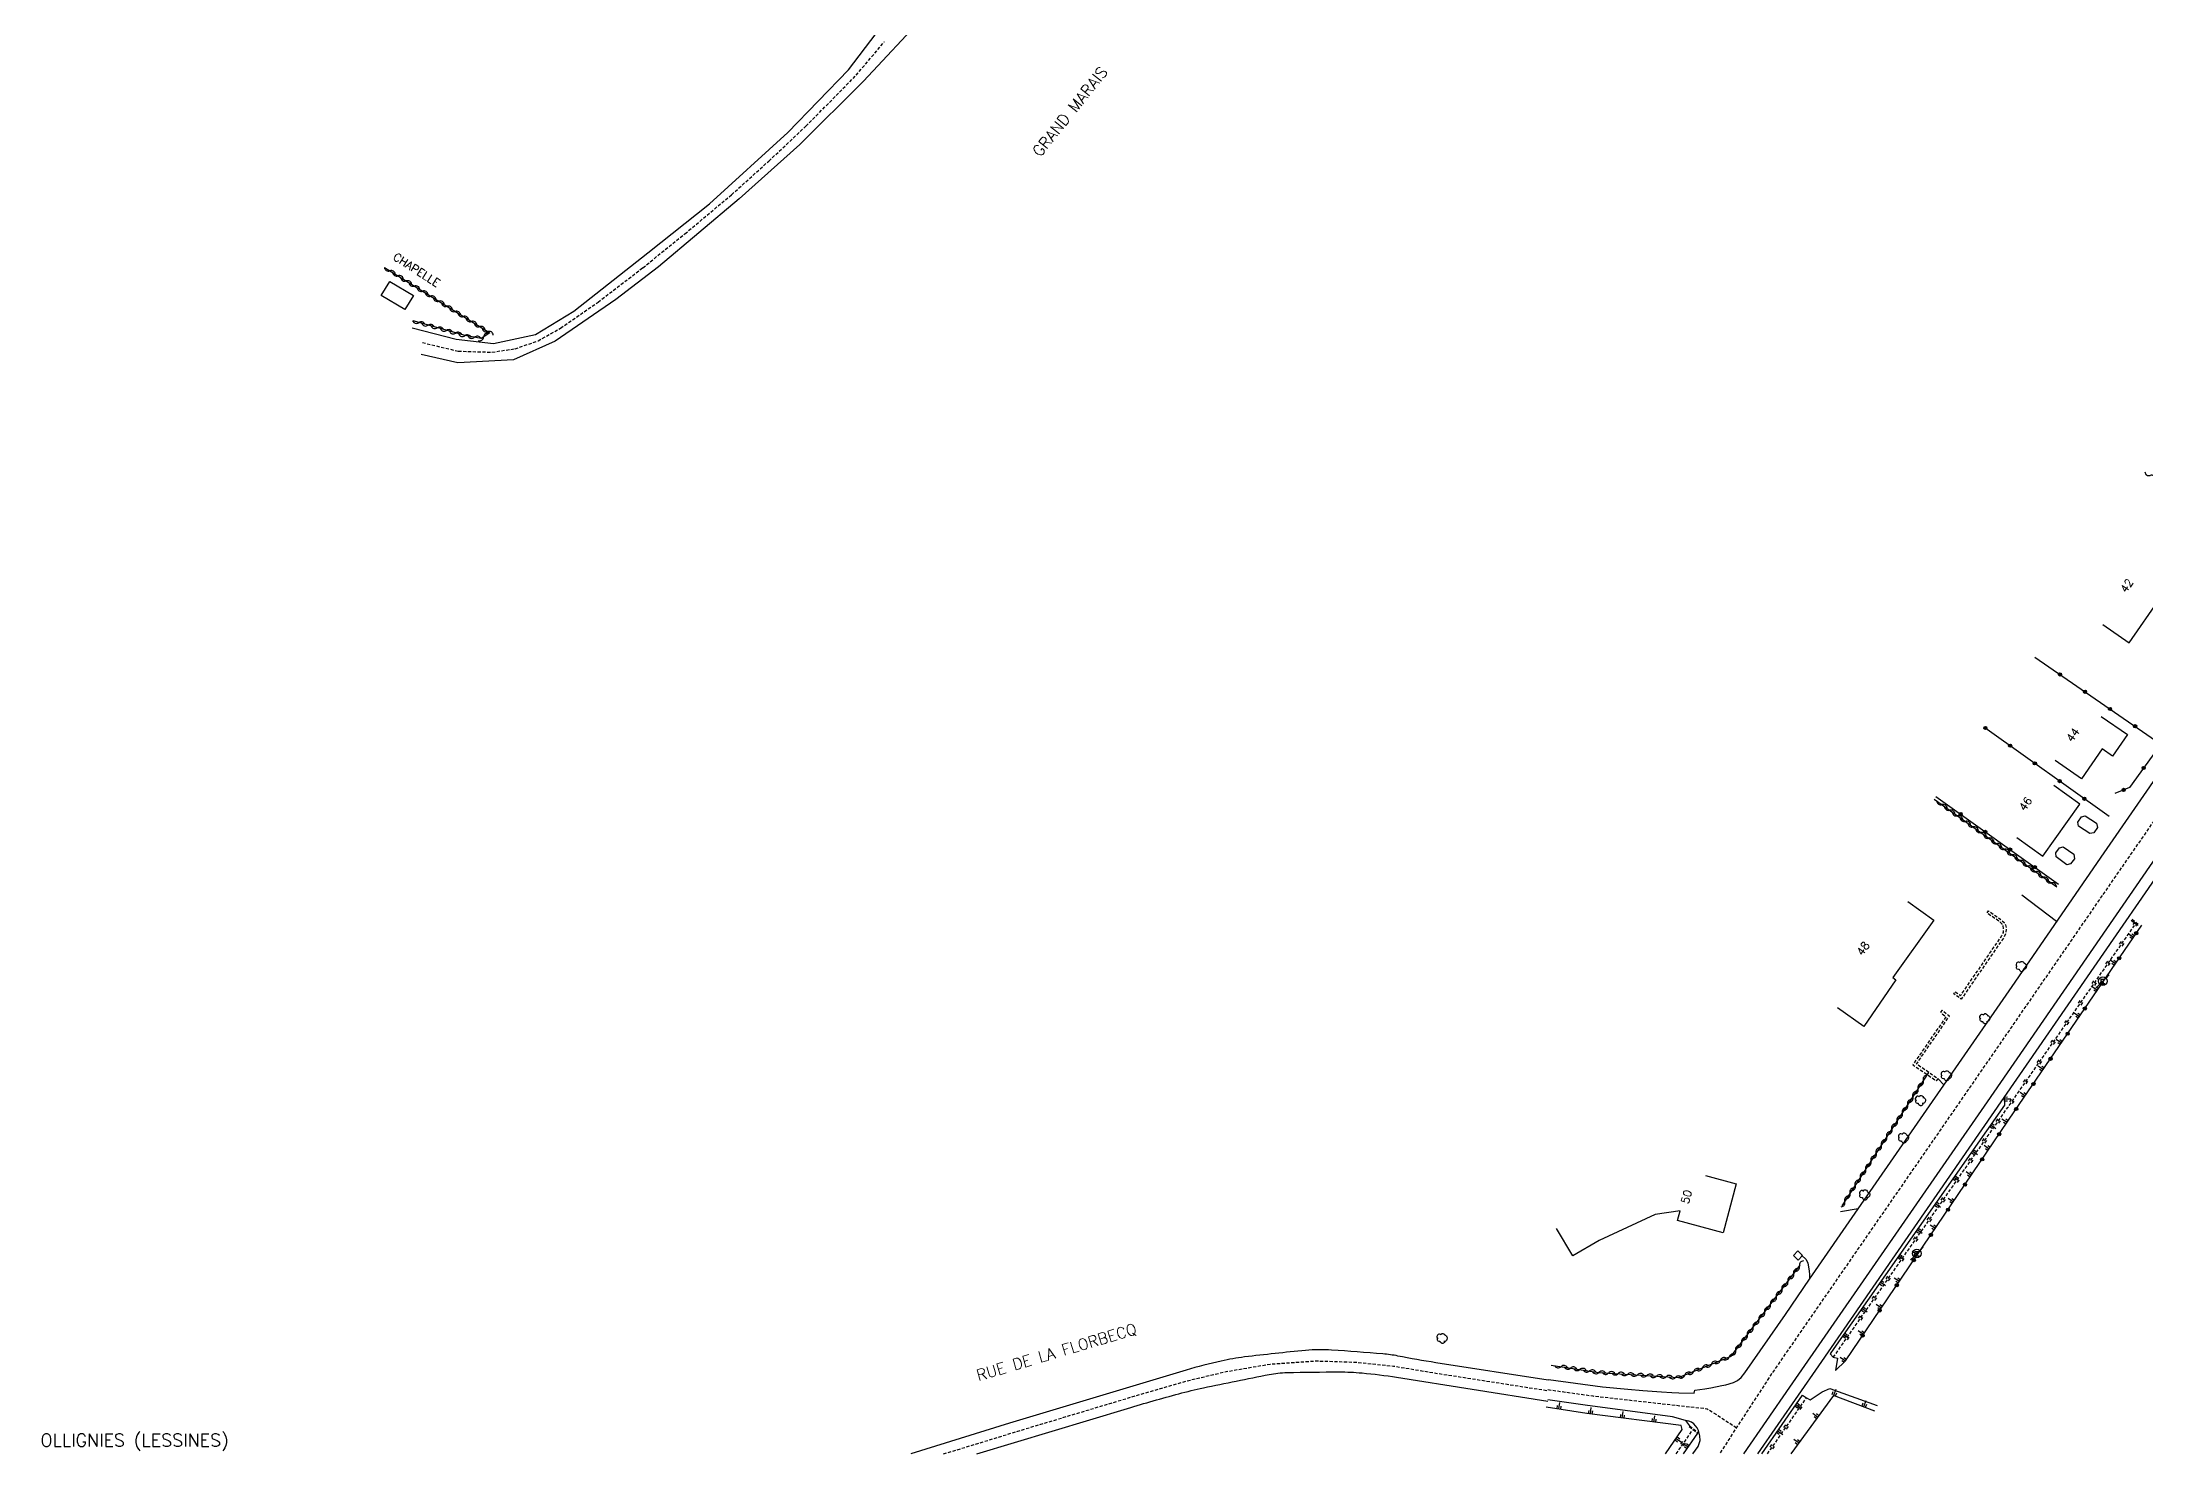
# Model space of a CAD drawing. Header units: millimetres. Extents: x 113000 to 114000, y 153000 to 154000.
# Drawn here: x 113005.5 to 113334.1, y 153000 to 153220.5 of the extents above; entities that cross this region are included whole.
import ezdxf
from ezdxf.enums import TextEntityAlignment as Align

# ---------------------------------------------------------------- set-up
doc = ezdxf.new("R2010")
doc.units = ezdxf.units.MM
doc.linetypes.add('DASHED', pattern=[0.75, 0.5, -0.25])
doc.layers.get('0').update_dxf_attribs({"linetype": 'CONTINUOUS'})
for name, color, linetype in [('W0001', 6, 'DASHED'), ('W0008', 7, 'CONTINUOUS'), ('W0100', 7, 'CONTINUOUS'), ('W0112', 1, 'DASHED'), ('W0211', 2, 'CONTINUOUS'), ('W0220', 5, 'DASHED'), ('W0300', 7, 'CONTINUOUS'), ('W0310', 3, 'CONTINUOUS'), ('W0322', 7, 'CONTINUOUS'), ('W0471', 7, 'CONTINUOUS'), ('W0980', 7, 'CONTINUOUS'), ('W0984', 7, 'CONTINUOUS'), ('W0989', 7, 'CONTINUOUS'), ('W0991', 7, 'CONTINUOUS')]:
    doc.layers.add(name, color=color, linetype=linetype)
doc.styles.get("Standard").update_dxf_attribs({"font": 'romans.shx', "width": 0.85})

# ---------------------------------------------------------------- blocks, each defined once
blk = doc.blocks.new('T300')
for p, q in [((-0.8, 0.51), (-0.86, 0.34)), ((-0.86, 0.34), (-0.86, 0.17)), ((-0.86, 0.17), (-0.74, 0.06)), ((-0.69, 0.63), (-0.8, 0.51)), ((-0.8, -0.06), (-0.74, 0.06)), ((-0.74, 0.06), (-0.69, 0.11)), ((-0.57, 0.69), (-0.69, 0.63)), ((-0.46, 0.69), (-0.57, 0.69)), ((-0.29, 0.63), (-0.46, 0.69)), ((-0.29, 0.63), (-0.17, 0.74)), ((-0.23, 0.57), (-0.29, 0.63)), ((-0.17, 0.74), (-0.06, 0.8)), ((-0.06, 0.8), (0.06, 0.8)), ((0.06, 0.8), (0.23, 0.74)), ((0.23, 0.74), (0.34, 0.63)), ((0.34, 0.63), (0.4, 0.51)), ((0.46, 0.46), (0.34, 0.46)), ((0.4, 0.51), (0.4, 0.46)), ((0.57, 0.4), (0.46, 0.46)), ((0.57, 0.4), (0.69, 0.29)), ((0.69, 0.29), (0.74, 0.17)), ((0.74, 0.06), (0.69, -0.17)), ((0.74, 0.17), (0.74, 0.06)), ((-0.8, -0.17), (-0.8, -0.06)), ((-0.8, -0.23), (-0.8, -0.17)), ((-0.74, -0.34), (-0.8, -0.23)), ((-0.69, -0.4), (-0.74, -0.34)), ((-0.51, -0.46), (-0.69, -0.4)), ((-0.4, -0.46), (-0.51, -0.46)), ((-0.4, -0.46), (-0.34, -0.46)), ((-0.34, -0.46), (-0.34, -0.4)), ((-0.34, -0.51), (-0.34, -0.46)), ((-0.29, -0.63), (-0.34, -0.51)), ((-0.17, -0.74), (-0.29, -0.63)), ((-0.06, -0.8), (-0.17, -0.74)), ((0.06, -0.8), (-0.06, -0.8)), ((0.17, -0.74), (0.06, -0.8)), ((0.23, -0.69), (0.17, -0.74)), ((0.29, -0.46), (0.23, -0.46)), ((0.29, -0.63), (0.23, -0.69)), ((0.46, -0.4), (0.29, -0.46)), ((0.34, -0.51), (0.29, -0.63)), ((0.34, -0.51), (0.34, -0.46)), ((0.57, -0.34), (0.46, -0.4)), ((0.63, -0.29), (0.57, -0.34)), ((0.69, -0.17), (0.63, -0.29))]:
    blk.add_line(p, q)
blk = doc.blocks.new('T471')
for p, q in [((-0.333334, 0.333334), (-0.333334, -0.333334)), ((-0.333334, 0.333334), (0.333334, 0.333334)), ((-0.333334, 0), (0, 0)), ((0.500001, 0.500001), (1.000002, 1.000002)), ((-0.500001, -0.500001), (-1.000002, -1.000002)), ((-0.333334, -0.333334), (0.333334, -0.333334))]:
    blk.add_line(p, q)
blk.add_ellipse((0, 0), major_axis=(0.471405, 0.471405), ratio=1, start_param=5.4977871438, end_param=11.780972451)
blk = doc.blocks.new('t112o')
at = {"color": 0, "linetype": 'Continuous'}
for p, q in [((-0.5, 0.5), (0.5, 0.5)), ((-0.5, -0.5), (-0.5, 0.5)), ((0.5, 0.5), (0.5, -0.5)), ((0.5, -0.5), (-0.5, -0.5))]:
    blk.add_line(p, q, dxfattribs=at)
blk = doc.blocks.new('t211o')
at = {"color": 0, "linetype": 'Continuous'}
for p, q in [((-0.29, 0.5), (-0.29, 0)), ((0, 1), (0, 0)), ((0.29, 0.5), (0.29, 0))]:
    blk.add_line(p, q, dxfattribs=at)
blk = doc.blocks.new('t310o')
at = {"color": 0, "linetype": 'Continuous'}
for centre, start, end in [((-0.5, 0.38), 216.8699, 323.1304), ((0.5, -0.37), 36.8699, 143.1303)]:
    blk.add_arc(centre, 0.625, start, end, dxfattribs=at)
blk = doc.blocks.new('t220o')
at = {"color": 0, "linetype": 'Continuous'}
for p, q in [((-0.25, 0.25), (0.25, 0.25)), ((-0.25, -0.25), (0.25, -0.25))]:
    blk.add_line(p, q, dxfattribs=at)
blk = doc.blocks.new('t322o')
at = {"color": 0, "linetype": 'Continuous'}
for radius in [0.25, 0.15]:
    blk.add_circle((0, 0), radius, dxfattribs=at)

msp = doc.modelspace()

# ---------------------------------------------------------------- linework, layer by layer
at = {"layer": 'W0001', "flags": 128}
for points in [[(113618.87, 153561.15), (113594.7, 153516.42), (113591.37, 153511.63), (113572.61, 153476.88), (113549.03, 153433.19), (113545.68, 153428.15), (113536.58, 153411.27), (113530.32, 153399.66), (113520.49, 153381.56), (113509.95, 153362.03), (113507.28, 153357.13), (113499.91, 153343.52), (113494.87, 153334.8), (113493.81, 153333.01), (113492.44, 153330.7), (113490.63, 153327.67), (113488.73, 153324.52), (113487.34, 153322.26), (113483.67, 153316.24), (113479.93, 153310.12), (113478.8, 153308.29), (113478.01, 153307.02), (113474.29, 153301.1), (113470.64, 153295.34), (113468.54, 153292.05), (113466.66, 153289.15), (113464.33, 153285.62), (113461.97, 153282.07), (113459.46, 153278.34), (113455.5, 153272.5), (113453.78, 153269.99), (113445.09, 153257.44), (113427.1, 153231.4), (113405.22, 153199.74), (113368.7, 153146.86), (113330.69, 153092.22), (113306.38, 153057), (113275.52, 153012.41), (113267.44, 153000)], [(113146.27, 153000), (113158.75, 153003.82), (113174.88, 153008.67), (113184.56, 153011.48), (113190.39, 153012.86), (113197.27, 153014.03), (113204.46, 153014.53), (113210.78, 153014.33), (113216.56, 153013.72), (113223.18, 153012.62), (113240.67, 153009.89)], [(113240.67, 153010.04), (113247.68, 153009.06), (113259.3, 153007.75), (113265.56, 153007.06), (113270.11, 153004.1)]]:
    msp.add_lwpolyline(points, dxfattribs=at)
at = {"layer": 'W0001'}
msp.add_lwpolyline([(113064.89, 153173.56), (113070.5, 153172.22), (113075.75, 153172.06), (113079.35, 153172.6), (113082.95, 153173.83), (113086.47, 153175.82), (113092.32, 153179.88), (113099.31, 153185.25), (113105.89, 153190.56), (113113.16, 153196.65), (113118.98, 153201.9), (113124.77, 153207.34), (113132.62, 153215.3), (113137.07, 153220.57)], dxfattribs=at)
at = {"layer": 'W0008'}
for points in [[(113063.29, 153175.87), (113070.16, 153174.08), (113075.96, 153173.42), (113082.52, 153174.84), (113088.53, 153178.45), (113100.09, 153187.6), (113109.74, 153195.23), (113121.95, 153206.37), (113131.42, 153216.14), (113135.73, 153221.83), (113135.79, 153224.21), (113134.87, 153226.33)], [(113143.41, 153224.67), (113133.79, 153214.39), (113123.81, 153204.47), (113114.37, 153196.03), (113101.75, 153185.4), (113095.07, 153180.28), (113085.61, 153173.79), (113079.1, 153170.88), (113070.41, 153170.4), (113064.67, 153171.71)]]:
    msp.add_lwpolyline(points, dxfattribs=at)
at = {"layer": 'W0008', "flags": 128}
for points in [[(113273.43, 153000), (113282.95, 153013.76), (113311.94, 153055.68), (113315.87, 153061.37), (113330.51, 153082.57), (113332.97, 153086.14), (113373, 153144.15), (113403.09, 153187.69), (113411.73, 153200.27)], [(113371.88, 153145.72), (113333.57, 153090.23), (113309.26, 153055.01), (113278.4, 153010.42), (113271.21, 153000)], [(113240.73, 153011.64), (113249.21, 153010.48), (113253.14, 153010.12), (113255.51, 153009.93), (113258.41, 153009.71), (113260.01, 153009.59), (113261.09, 153009.53), (113263.53, 153009.48), (113263.59, 153009.96), (113265.18, 153010.14), (113266.09, 153010.3), (113267.83, 153010.67), (113268.44, 153010.81), (113269.66, 153011.17), (113270.27, 153011.48), (113270.83, 153011.93), (113271.43, 153012.65), (113277.75, 153021.79), (113281.54, 153027.27), (113289.11, 153038.28), (113313.15, 153073.01), (113327.52, 153093.88), (113361.54, 153143.04)], [(113320.12, 153083.16), (113314.69, 153087.25)], [(113301.59, 153058.58), (113302.49, 153057.64)], [(113289.11, 153038.28), (113286.37, 153037.83)], [(113280.27, 153031.06), (113281.02, 153030.37), (113281.27, 153029.81), (113281.37, 153029.22), (113281.46, 153028.55), (113281.51, 153028), (113281.54, 153027.27)], [(113263.31, 153000), (113264.11, 153001.15), (113264.42, 153002.07), (113264.41, 153002.8), (113264.19, 153003.65), (113263.99, 153004.07), (113263.45, 153004.72), (113263.08, 153004.95), (113262.65, 153005.09), (113262.13, 153005.24), (113260.11, 153005.77), (113259.76, 153005.84), (113246.86, 153007.54), (113240.63, 153008.45)]]:
    msp.add_lwpolyline(points, dxfattribs=at)
for points in [[(113326.35, 153098.49), (113326.49, 153097.84), (113325.9, 153097), (113325.28, 153096.91), (113323.52, 153098.05), (113323.42, 153098.65), (113324.02, 153099.47), (113324.56, 153099.66)], [(113320.55, 153094.63), (113321.11, 153094.82), (113322.79, 153093.64), (113322.91, 153092.94), (113322.29, 153092.13), (113321.7, 153092.02), (113320.05, 153093.26), (113319.98, 153093.85)]]:
    msp.add_lwpolyline(points, close=True, dxfattribs=at)
for points in [[(113240.72, 153011.54), (113223.15, 153014.24, -0.011402), (113217.23, 153015.29, 0.028997), (113214.89, 153015.62, 0.004031), (113206.88, 153016.21, 0.016447), (113204.91, 153016.27, 0.024325), (113202.82, 153016.17, 0.005309), (113193.28, 153015.14, 0.026139), (113189.64, 153014.51, 0.017143), (113184.19, 153013.08), (113156.58, 153004.79), (113141.15, 153000)], [(113151.49, 153000), (113175.02, 153007.11, -0.007037), (113183.03, 153009.4, -0.014917), (113186.85, 153010.32, -0.002519), (113197.13, 153012.41, -0.018972), (113198.5, 153012.62, -0.024897), (113199.94, 153012.72, -0.004434), (113208.06, 153012.81, -0.023997), (113211.63, 153012.65, -0.015711), (113217.04, 153011.97), (113240.63, 153008.24)]]:
    msp.add_lwpolyline(points, format="xyb", dxfattribs=at)
at = {"layer": 'W0100'}
msp.add_lwpolyline([(113058.44, 153180.93), (113059.77, 153183.1), (113063.47, 153180.89), (113062.14, 153178.72), (113058.44, 153180.93)], dxfattribs=at)
at = {"layer": 'W0100', "flags": 128}
for points in [[(113327.33, 153129.52), (113331.44, 153126.66), (113336.28, 153133.63), (113337.5, 153132.77), (113340.41, 153136.96), (113336.31, 153139.82)], [(113327.07, 153115.19), (113331.18, 153112.35), (113328.85, 153108.97), (113327.21, 153110.11), (113323.98, 153105.44), (113319.87, 153108.28)], [(113313.88, 153096.27), (113317.95, 153093.36), (113323.75, 153101.49), (113319.68, 153104.4)], [(113296.88, 153086.26), (113300.94, 153083.34), (113294.52, 153074.39), (113295.02, 153074.06), (113289.98, 153066.75), (113285.91, 153069.66)], [(113265.26, 153043.46), (113270.09, 153042.17), (113268.03, 153034.52), (113260.92, 153036.43)], [(113261.33, 153037.96), (113257.44, 153037.41), (113248.65, 153033.35), (113244.55, 153030.93), (113242.01, 153035.23)], [(113260.92, 153036.43), (113261.33, 153037.96)]]:
    msp.add_lwpolyline(points, dxfattribs=at)
at = {"layer": 'W0112', "flags": 128}
for points in [[(113304.26, 153072.17), (113305.12, 153071.59), (113311.58, 153080.95), (113311.8, 153081.44), (113311.84, 153082.04), (113311.74, 153082.47), (113311.6, 153082.71), (113311.28, 153083.05), (113311.16, 153083.14), (113309.24, 153084.47), (113309.47, 153084.8), (113311.39, 153083.47), (113311.56, 153083.33), (113311.9, 153082.97), (113312.11, 153082.61), (113312.24, 153082.09), (113312.19, 153081.35), (113311.91, 153080.73), (113305.22, 153071.04), (113304.04, 153071.84)], [(113332.72, 153082.51), (113331.74, 153083.31), (113331.9, 153083.51), (113332.89, 153082.72)], [(113302.25, 153069.28), (113301.99, 153068.98), (113302.83, 153068.27), (113297.66, 153060.77), (113301.36, 153058.25), (113301.59, 153058.58), (113298.22, 153060.88), (113303.36, 153068.34)], [(113262.79, 153004.39), (113264.13, 153003.35), (113264.03, 153003.22), (113262.68, 153004.26)]]:
    msp.add_lwpolyline(points, close=True, dxfattribs=at)
at = {"layer": 'W0211', "flags": 128}
for points in [[(113311.94, 153055.68), (113311.97, 153054.46), (113285.31, 153016.44)], [(113285.31, 153016.44), (113284.73, 153015.61), (113285.23, 153015.09), (113285.88, 153014.96), (113285.56, 153013.02), (113287.15, 153014.55)], [(113274.05, 153000), (113280.45, 153009.19), (113281.06, 153008.78), (113281.6, 153008.46), (113283.48, 153009.69), (113284.7, 153010.2), (113292.1, 153007.55)], [(113291.73, 153006.68), (113285.27, 153009.11), (113278.62, 153000)], [(113259.05, 153000), (113261.65, 153003.79), (113261.46, 153004.44), (113246.74, 153006.31), (113240.41, 153007.32)], [(113264.03, 153003.22), (113261.79, 153000)], [(113262.13, 153005.24), (113262.79, 153004.39)]]:
    msp.add_lwpolyline(points, dxfattribs=at)
at = {"layer": 'W0220', "flags": 128}
for points in [[(113285.23, 153015.09), (113312.48, 153054.08), (113332.43, 153082.75)], [(113274.95, 153000), (113281.06, 153008.78)], [(113260.7, 153000), (113263.3, 153003.78)]]:
    msp.add_lwpolyline(points, dxfattribs=at)
at = {"layer": 'W0310'}
msp.add_lwpolyline([(113058.96, 153185.29), (113075.39, 153175.07), (113074.06, 153174.2), (113071.54, 153174.64), (113063.43, 153176.95)], dxfattribs=at)
at = {"layer": 'W0310', "flags": 128}
for points in [[(113300.98, 153102.27), (113320.14, 153088.56)], [(113300.11, 153059.55), (113286.56, 153038.73)], [(113241.18, 153013.86), (113248.54, 153012.74), (113261.08, 153011.92), (113269.3, 153015.27), (113280.06, 153029.48)]]:
    msp.add_lwpolyline(points, dxfattribs=at)
at = {"layer": 'W0322', "flags": 128}
for points in [[(113316.73, 153124.43), (113336.4, 153110.85), (113331.47, 153104.06), (113329.22, 153103.15)], [(113328.32, 153099.56), (113308.9, 153113.42)], [(113301.27, 153102.68), (113320.43, 153088.96)], [(113287.15, 153014.55), (113313.61, 153053.57), (113333.4, 153082.57)]]:
    msp.add_lwpolyline(points, dxfattribs=at)

# ---------------------------------------------------------------- block references
at = {"layer": 'W0112', "rotation": 45.9263769198117}
msp.add_blockref('t112o', (113279.73, 153030.99), dxfattribs=at)
at = {"layer": 'W0211'}
for p, rotation in [((113332.13, 153080.71), 55.68960428327387), ((113329.31, 153076.58), 55.6896042827373), ((113326.49, 153072.45), 55.68960428314561), ((113323.67, 153068.32), 55.68960428221805), ((113320.86, 153064.19), 55.68960428346382), ((113318.04, 153060.06), 55.68960428300604), ((113311.94, 153055.39), 271.342802083945), ((113315.22, 153055.93), 55.68960428258374), ((113312.41, 153051.79), 55.85743167669921), ((113309.6, 153047.65), 55.85743167700497), ((113309.79, 153051.36), 234.966463471318), ((113306.92, 153047.27), 234.9664634720024), ((113304.05, 153043.17), 234.9664634698576), ((113306.79, 153043.52), 55.85743167662655), ((113301.18, 153039.08), 234.9664634705431), ((113303.99, 153039.38), 55.85743167690637), ((113298.31, 153034.99), 234.9664634725378), ((113301.18, 153035.24), 55.85743167656717), ((113298.38, 153031.1), 55.85743167682506), ((113295.44, 153030.89), 234.9664634704559), ((113292.57, 153026.8), 234.9664634711134), ((113295.57, 153026.96), 55.85743167623901), ((113289.7, 153022.7), 234.9664634710648), ((113292.76, 153022.82), 55.85743167675688), ((113286.83, 153018.61), 234.9664634717023), ((113289.96, 153018.69), 55.85743167697743), ((113287.15, 153014.55), 55.85743167669889), ((113285.27, 153009.11), 339.3526261411784), ((113242.32, 153007.02), 350.9240461354228), ((113247.26, 153006.25), 352.7530558389747), ((113252.22, 153005.61), 352.7530558389734), ((113257.18, 153004.98), 352.753055838972), ((113279.4, 153007.68), 235.1557524199614), ((113282.83, 153005.76), 53.85064155621532), ((113289.95, 153007.35), 339.3526261407898), ((113260.68, 153002.37), 235.5505210502635), ((113276.54, 153003.57), 235.1557524188505), ((113279.88, 153001.72), 53.8506415564482), ((113262.55, 153001.09), 55.10566668531142)]:
    msp.add_blockref('t211o', p, dxfattribs=dict(at, rotation=rotation))
at = {"layer": 'W0220'}
for p, rotation in [((113332.43, 153082.75), 55.15773058714155), ((113330.29, 153079.67), 55.15773058714155), ((113328.15, 153076.6), 55.15773058714155), ((113326.01, 153073.52), 55.15773058714155), ((113323.86, 153070.44), 55.15773058714155), ((113321.72, 153067.36), 55.15773058714155), ((113317.44, 153061.21), 55.15773058714155), ((113319.58, 153064.29), 55.15773058714155), ((113315.29, 153058.13), 55.15773058714155), ((113313.15, 153055.05), 55.15773058714155), ((113311.01, 153051.98), 55.0491593597132), ((113308.86, 153048.9), 55.0491593597132), ((113306.71, 153045.83), 55.0491593597132), ((113304.56, 153042.76), 55.0491593597132), ((113302.41, 153039.68), 55.0491593597132), ((113300.26, 153036.61), 55.0491593597132), ((113298.12, 153033.54), 55.0491593597132), ((113295.97, 153030.46), 55.0491593597132), ((113293.82, 153027.39), 55.0491593597132), ((113291.67, 153024.31), 55.0491593597132), ((113289.52, 153021.24), 55.0491593597132), ((113287.37, 153018.17), 55.0491593597132), ((113280.01, 153007.27), 55.17908075085914), ((113277.87, 153004.2), 55.17908075085914), ((113261.79, 153001.59), 55.41734624509029), ((113275.72, 153001.12), 55.17908075085914)]:
    msp.add_blockref('t220o', p, dxfattribs=dict(at, rotation=rotation))
at = {"layer": 'W0300'}
for p in [(113314.66, 153076.11), (113308.95, 153067.96), (113302.95, 153059.05), (113298.9, 153055.17), (113296.26, 153049.32), (113290.18, 153040.43), (113224.2, 153018.02)]:
    msp.add_blockref('T300', p, dxfattribs=at)
at = {"layer": 'W0310'}
for p, rotation in [((113059.8, 153184.76), 328.1226742756073), ((113061.08, 153183.97), 328.1226742756073), ((113062.35, 153183.18), 328.1226742756073), ((113063.63, 153182.38), 328.1226742756073), ((113064.9, 153181.59), 328.1226742756073), ((113066.17, 153180.8), 328.1226742756073), ((113067.45, 153180.01), 328.1226742756073), ((113068.72, 153179.22), 328.1226742756073), ((113064.32, 153176.69), 164.1405812371216), ((113065.76, 153176.28), 164.1405812371216), ((113069.99, 153178.42), 328.1226742756073), ((113071.27, 153177.63), 328.1226742756073), ((113072.54, 153176.84), 328.1226742756073), ((113073.82, 153176.05), 328.1226742756073), ((113067.21, 153175.87), 164.1405812371216), ((113068.65, 153175.46), 164.1405812371216), ((113070.09, 153175.05), 164.1405812371216), ((113071.53, 153174.64), 164.1405812371216), ((113073.01, 153174.39), 170.1840563461316), ((113074.43, 153174.44), 213.1378095825704), ((113075.09, 153175.26), 328.1226742756073), ((113334.73, 153152.81), 145.191161855291), ((113302.2, 153101.4), 324.3986650885125), ((113303.41, 153100.53), 324.3986650885125), ((113304.63, 153099.65), 324.3986650885125), ((113305.85, 153098.78), 324.3986650885125), ((113307.07, 153097.91), 324.3986650885125), ((113308.29, 153097.04), 324.3986650885125), ((113309.51, 153096.16), 324.3986650885125), ((113310.73, 153095.29), 324.3986650885125), ((113311.95, 153094.42), 324.3986650885125), ((113313.17, 153093.54), 324.3986650885125), ((113314.39, 153092.67), 324.3986650885125), ((113315.61, 153091.8), 324.3986650885125), ((113316.83, 153090.92), 324.3986650885125), ((113318.05, 153090.05), 324.3986650885125), ((113319.27, 153089.18), 324.3986650885125), ((113299.29, 153058.29), 236.9269202700827), ((113296.84, 153054.52), 236.9269202700827), ((113297.66, 153055.77), 236.9269202700827), ((113298.47, 153057.03), 236.9269202700827), ((113294.38, 153050.75), 236.9269202700827), ((113295.2, 153052), 236.9269202700827), ((113296.02, 153053.26), 236.9269202700827), ((113292.74, 153048.23), 236.9269202700827), ((113293.56, 153049.49), 236.9269202700827), ((113290.29, 153044.46), 236.9269202700827), ((113291.11, 153045.72), 236.9269202700827), ((113291.93, 153046.98), 236.9269202700827), ((113288.65, 153041.95), 236.9269202700827), ((113289.47, 153043.2), 236.9269202700827), ((113287.01, 153039.43), 236.9269202700827), ((113287.83, 153040.69), 236.9269202700827), ((113279.06, 153028.15), 52.86826806624409), ((113279.96, 153029.34), 52.86826806624409), ((113276.34, 153024.56), 52.86826806624409), ((113277.24, 153025.75), 52.86826806624409), ((113278.15, 153026.95), 52.86826806624409), ((113274.53, 153022.17), 52.86826806624409), ((113275.43, 153023.36), 52.86826806624409), ((113271.81, 153018.58), 52.86826806624409), ((113272.72, 153019.77), 52.86826806624409), ((113273.62, 153020.97), 52.86826806624409), ((113268.98, 153015.14), 22.14365467071634), ((113270, 153016.19), 52.86826806624409), ((113270.91, 153017.38), 52.86826806624409), ((113242.71, 153013.63), 351.3135236660212), ((113244.19, 153013.4), 351.3135236660212), ((113245.67, 153013.18), 351.3135236660212), ((113247.16, 153012.95), 351.3135236660212), ((113248.64, 153012.73), 356.2691597729184), ((113250.14, 153012.63), 356.2691597729184), ((113251.63, 153012.54), 356.2691597729184), ((113253.13, 153012.44), 356.2691597729184), ((113254.63, 153012.34), 356.2691597729184), ((113256.12, 153012.24), 356.2691597729184), ((113257.62, 153012.14), 356.2691597729184), ((113259.12, 153012.05), 356.2691597729184), ((113260.61, 153011.95), 356.2691597729184), ((113262.04, 153012.31), 22.14365467071634), ((113263.43, 153012.88), 22.14365467071634), ((113264.81, 153013.44), 22.14365467071634), ((113266.2, 153014.01), 22.14365467071634), ((113267.59, 153014.57), 22.14365467071634)]:
    msp.add_blockref('t310o', p, dxfattribs=dict(at, rotation=rotation))
at = {"layer": 'W0322'}
for p, rotation in [((113320.64, 153121.73), 325.3742751495297), ((113324.55, 153119.03), 325.3742751495297), ((113328.46, 153116.33), 325.3742751495297), ((113308.99, 153113.36), 144.4683390807448), ((113312.85, 153110.6), 144.4683390807448), ((113332.37, 153113.64), 325.3742751495297), ((113316.72, 153107.84), 144.4683390807448), ((113333.7, 153107.13), 234.0030203088797), ((113320.58, 153105.08), 144.4683390807448), ((113324.45, 153102.32), 144.4683390807448), ((113330.58, 153103.7), 202.0025914511653), ((113305.13, 153099.92), 324.3986650885165), ((113308.99, 153097.15), 324.3986650885165), ((113312.85, 153094.39), 324.3986650885165), ((113316.71, 153091.62), 324.3986650885165), ((113332.55, 153081.32), 55.6896042827141), ((113329.88, 153077.4), 55.6896042827141), ((113327.2, 153073.48), 55.6896042827141), ((113324.52, 153069.55), 55.6896042827141), ((113321.84, 153065.63), 55.6896042827141), ((113319.17, 153061.71), 55.6896042827141), ((113316.49, 153057.78), 55.6896042827141), ((113313.81, 153053.86), 55.6896042827141), ((113311.14, 153049.93), 55.85743167677343), ((113308.48, 153046), 55.85743167677343), ((113305.81, 153042.07), 55.85743167677343), ((113303.15, 153038.14), 55.85743167677343), ((113300.48, 153034.2), 55.85743167677343), ((113297.81, 153030.27), 55.85743167677343), ((113295.15, 153026.34), 55.85743167677343), ((113292.48, 153022.41), 55.85743167677343), ((113289.82, 153018.48), 55.85743167677343)]:
    msp.add_blockref('t322o', p, dxfattribs=dict(at, rotation=rotation))
at = {"layer": 'W0471'}
for p in [(113327.33, 153073.82), (113298.29, 153031.29)]:
    msp.add_blockref('T471', p, dxfattribs=at)

# ---------------------------------------------------------------- texts
at = {"layer": 'W0980'}
msp.add_text('OLLIGNIES (LESSINES)', height=2, dxfattribs=at).set_placement((113019.93, 153002), align=Align.MIDDLE)
at = {"layer": 'W0984'}
msp.add_text('CHAPELLE', height=1.25, rotation=327.2837, dxfattribs=at).set_placement((113063.98, 153184.92), align=Align.MIDDLE)
at = {"layer": 'W0989'}
for s, rotation, p in [('GRAND MARAIS', 51.3348, (113166.02, 153209.64)), ('RUE DE LA FLORBECQ', 16.5369, (113163.94, 153015.82))]:
    msp.add_text(s, height=1.75, rotation=rotation, dxfattribs=at).set_placement(p, align=Align.MIDDLE)
at = {"layer": 'W0991'}
for s, rotation, p in [('42', 55.3743, (113331.06, 153135.6)), ('44', 55.3743, (113322.65, 153112.3)), ('46', 55.401, (113315.25, 153101.52)), ('48', 55.401, (113289.88, 153078.94)), ('50', 74.9649, (113262.3, 153040.16))]:
    msp.add_text(s, height=1.25, rotation=rotation, dxfattribs=at).set_placement(p, align=Align.MIDDLE)

doc.saveas('drawing.dxf')
